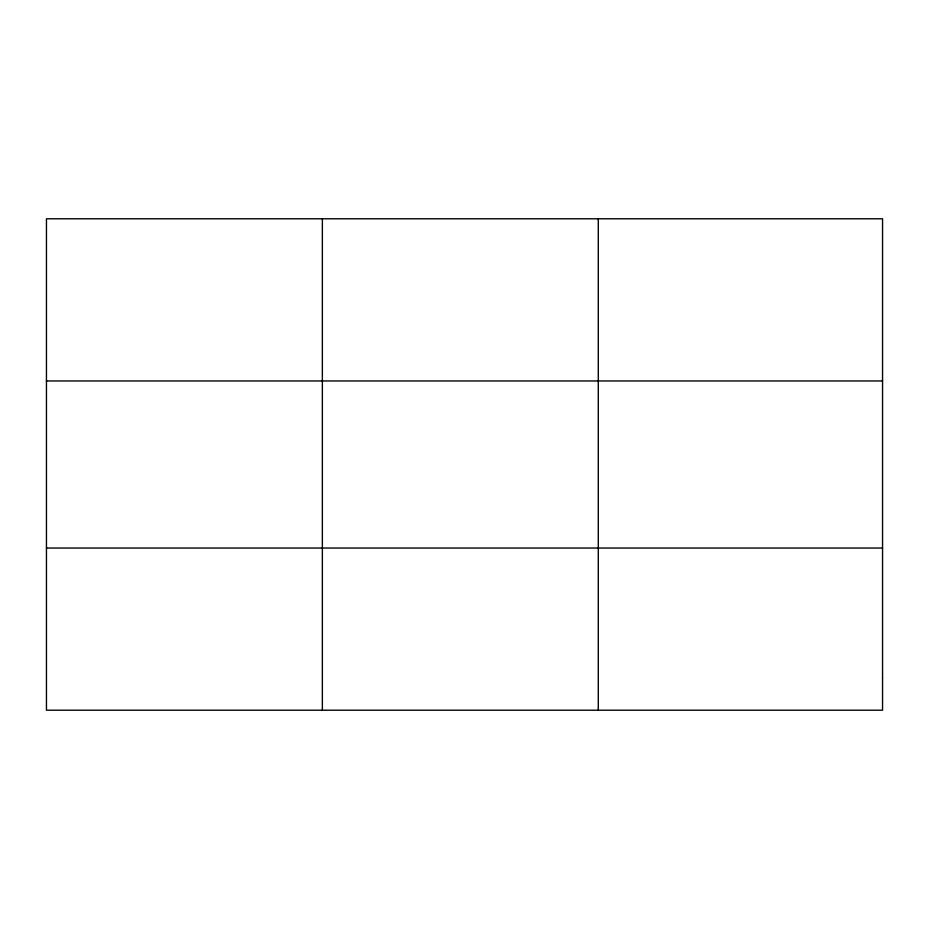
<?xml version="1.0" encoding="UTF-8"?>
<svg xmlns="http://www.w3.org/2000/svg" width="929" height="929" viewBox="0 0 929 929"><rect width="100%" height="100%" fill="white"/><g stroke="black" fill="none" stroke-linecap="round" stroke-linejoin="round"><path stroke-width="1.39" d="M322.363 710.209L322.363 218.791M598.276 710.209L598.276 218.791M46.45 380.96L882.55 380.96M46.45 548.04L882.55 548.04M882.55 677.775L882.55 710.209L46.45 710.209L46.45 218.791L882.55 218.791L882.55 677.775"/></g></svg>
